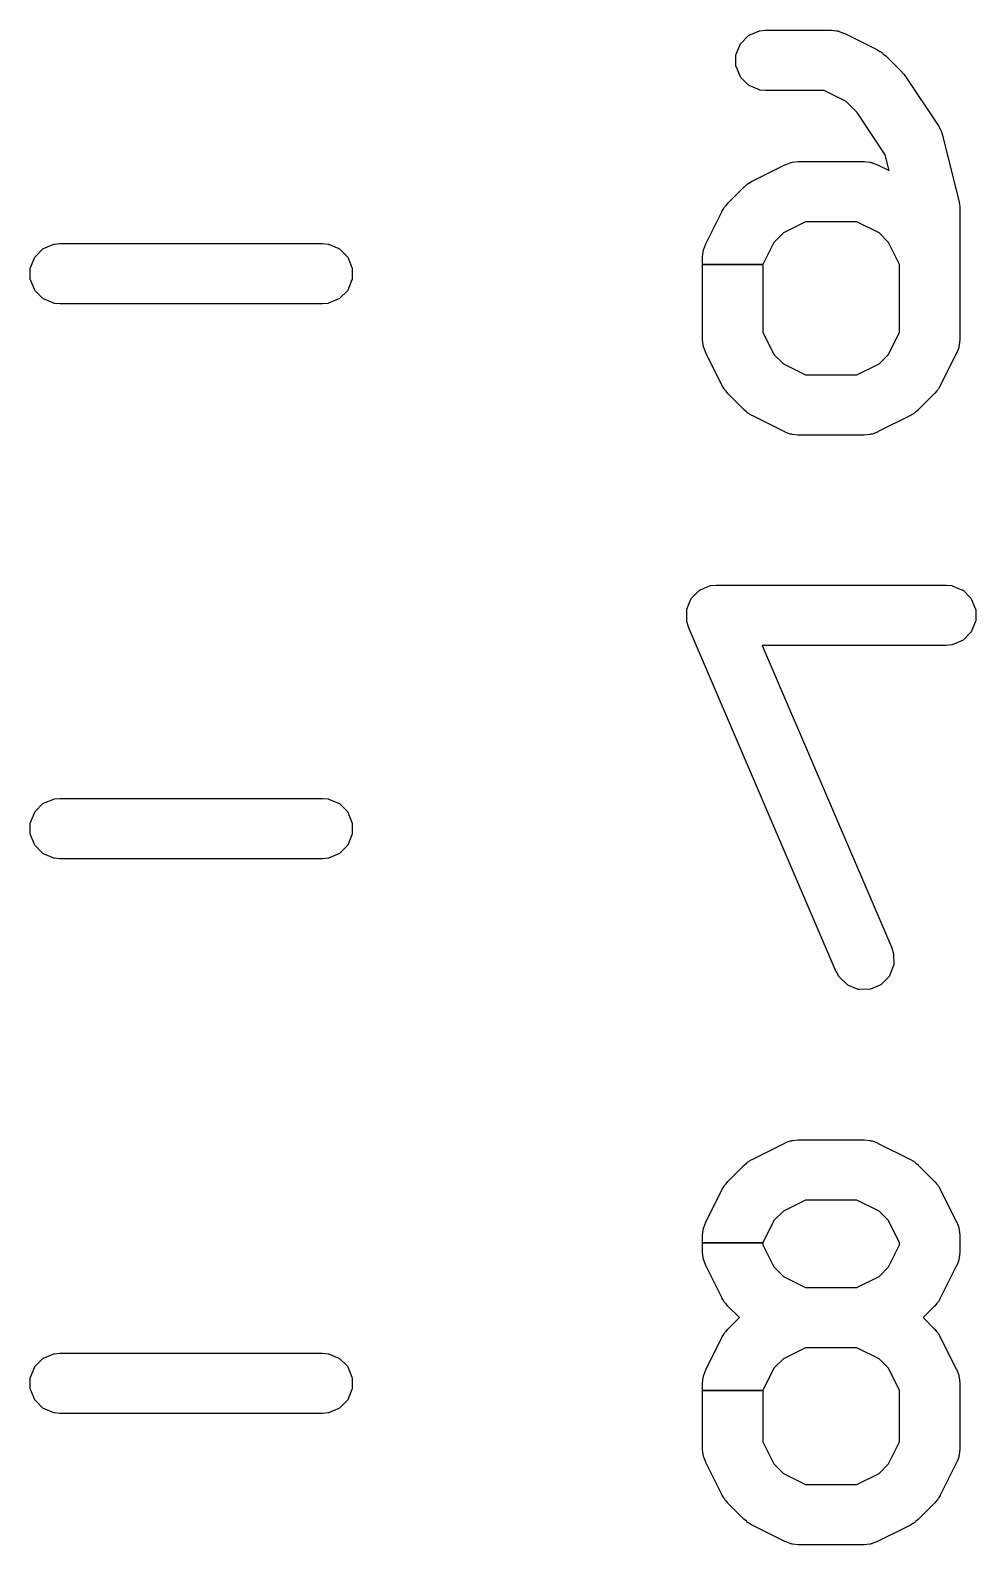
# Model space of a CAD drawing. Header units: millimetres. Extents: x 73.1 to 170.6, y -160.7 to -95.4.
# Drawn here: x 163.84 to 167.13, y -110.44 to -105.17 of the extents above; entities that cross this region are included whole.
import ezdxf

# ---------------------------------------------------------------- set-up
doc = ezdxf.new("R2010")
doc.units = ezdxf.units.MM
doc.layers.add('B.Silkscreen', color=31, linetype='CONTINUOUS', true_color=0xe8b2a7)

msp = doc.modelspace()

# ---------------------------------------------------------------- linework, layer by layer
at = {"layer": 'B.Silkscreen', "linetype": 'CONTINUOUS'}
for p, q in [((166.312482, -105.215385), (166.340072, -105.187795)), ((166.340072, -105.187795), (166.341695, -105.186712)), ((166.341695, -105.186712), (166.377743, -105.17178)), ((166.377743, -105.17178), (166.379166, -105.171423)), ((166.379166, -105.171423), (166.398675, -105.169502)), ((166.398675, -105.169502), (166.399165, -105.169478)), ((166.399165, -105.169478), (166.627736, -105.169478)), ((166.627736, -105.169478), (166.628226, -105.169502)), ((166.628226, -105.169502), (166.647735, -105.171423)), ((166.647735, -105.171423), (166.649158, -105.17178)), ((166.649158, -105.17178), (166.651728, -105.172844)), ((166.651728, -105.172844), (166.654504, -105.173042)), ((166.654504, -105.173042), (166.655936, -105.173359)), ((166.655936, -105.173359), (166.674244, -105.180365)), ((166.674244, -105.180365), (166.674693, -105.180563)), ((166.674693, -105.180563), (166.78898, -105.237706)), ((166.296086, -105.254969), (166.296467, -105.253056)), ((166.296086, -105.293987), (166.296086, -105.254969)), ((166.296467, -105.253056), (166.311399, -105.217008)), ((166.311399, -105.217008), (166.312482, -105.215385)), ((166.78898, -105.237706), (166.789407, -105.237946)), ((166.789407, -105.237946), (166.797448, -105.243007)), ((166.797448, -105.243007), (166.799493, -105.243855)), ((166.799493, -105.243855), (166.800751, -105.244609)), ((166.800751, -105.244609), (166.803252, -105.246661)), ((166.803252, -105.246661), (166.805998, -105.24839)), ((166.805998, -105.24839), (166.807111, -105.249345)), ((166.807111, -105.249345), (166.808564, -105.251021)), ((166.808564, -105.251021), (166.815905, -105.257045)), ((166.815905, -105.257045), (166.816269, -105.257374)), ((166.816269, -105.257374), (166.873411, -105.314517)), ((166.296467, -105.2959), (166.296086, -105.293987)), ((166.311399, -105.331948), (166.296467, -105.2959)), ((166.873411, -105.314517), (166.873728, -105.314867)), ((166.873728, -105.314867), (166.873756, -105.314901)), ((166.873756, -105.314901), (166.873819, -105.314959)), ((166.873819, -105.314959), (166.880036, -105.322552)), ((166.312482, -105.333571), (166.311399, -105.331948)), ((166.340072, -105.361161), (166.312482, -105.333571)), ((166.341695, -105.362244), (166.340072, -105.361161)), ((166.377743, -105.377176), (166.341695, -105.362244)), ((166.880036, -105.322552), (166.880035, -105.322552)), ((166.880035, -105.322552), (166.886177, -105.330034)), ((166.886177, -105.330034), (166.886215, -105.330099)), ((166.886215, -105.330099), (166.886246, -105.330136)), ((166.886246, -105.330136), (166.88653, -105.330521)), ((166.88653, -105.330521), (167.000815, -105.50195)), ((166.379166, -105.377533), (166.377743, -105.377176)), ((166.398675, -105.379454), (166.379166, -105.377533)), ((166.399165, -105.379478), (166.398675, -105.379454)), ((166.602949, -105.379478), (166.399165, -105.379478)), ((166.679823, -105.417915), (166.602949, -105.379478)), ((166.717568, -105.455659), (166.679823, -105.417915)), ((166.815995, -105.603301), (166.717568, -105.455659)), ((167.000815, -105.50195), (167.001067, -105.502371)), ((167.001067, -105.502371), (167.006633, -105.512811)), ((167.006633, -105.512811), (167.007887, -105.514503)), ((167.007887, -105.514503), (167.008577, -105.515796)), ((167.008577, -105.515796), (167.009291, -105.517796)), ((167.009291, -105.517796), (167.01029, -105.519669)), ((167.01029, -105.519669), (167.010783, -105.521051)), ((167.010783, -105.521051), (167.01119, -105.523114)), ((167.01119, -105.523114), (167.015172, -105.534257)), ((167.015172, -105.534257), (167.015315, -105.534726)), ((167.015315, -105.534726), (167.072458, -105.763298)), ((166.466942, -105.637508), (166.48525, -105.630502)), ((166.48525, -105.630502), (166.486682, -105.630185)), ((166.486682, -105.630185), (166.489453, -105.629987)), ((166.489453, -105.629987), (166.492028, -105.628922)), ((166.492028, -105.628922), (166.493451, -105.628566)), ((166.493451, -105.628566), (166.51296, -105.626645)), ((166.51296, -105.626645), (166.51345, -105.626621)), ((166.51345, -105.626621), (166.742022, -105.626621)), ((166.742022, -105.626621), (166.742512, -105.626645)), ((166.742512, -105.626645), (166.762021, -105.628566)), ((166.762021, -105.628566), (166.763444, -105.628923)), ((166.763444, -105.628923), (166.766014, -105.629987)), ((166.766014, -105.629987), (166.76879, -105.630185)), ((166.76879, -105.630185), (166.770222, -105.630502)), ((166.770222, -105.630502), (166.788531, -105.637508)), ((166.829684, -105.658058), (166.815995, -105.603301)), ((166.352207, -105.694849), (166.466493, -105.637706)), ((166.466493, -105.637706), (166.466942, -105.637508)), ((166.788531, -105.637508), (166.78898, -105.637706)), ((166.78898, -105.637706), (166.829684, -105.658058)), ((166.267775, -105.77166), (166.324918, -105.714518)), ((166.324918, -105.714518), (166.325282, -105.714189)), ((166.325282, -105.714189), (166.332622, -105.708163)), ((166.332622, -105.708163), (166.334077, -105.706487)), ((166.334077, -105.706487), (166.335188, -105.705533)), ((166.335188, -105.705533), (166.337934, -105.703803)), ((166.337934, -105.703803), (166.340436, -105.701751)), ((166.340436, -105.701751), (166.341692, -105.700998)), ((166.341692, -105.700998), (166.343739, -105.700148)), ((166.343739, -105.700148), (166.35178, -105.695089)), ((166.35178, -105.695089), (166.352207, -105.694849)), ((166.248347, -105.798522), (166.253407, -105.79048)), ((166.253407, -105.79048), (166.254256, -105.788435)), ((166.254256, -105.788435), (166.255009, -105.787179)), ((166.255009, -105.787179), (166.257063, -105.784674)), ((166.257063, -105.784674), (166.258791, -105.781931)), ((166.258791, -105.781931), (166.259745, -105.780819)), ((166.259745, -105.780819), (166.261421, -105.779364)), ((166.261421, -105.779364), (166.267446, -105.772024)), ((166.267446, -105.772024), (166.267775, -105.77166)), ((167.072458, -105.763298), (167.072553, -105.763781)), ((167.072553, -105.763781), (167.072961, -105.766544)), ((167.072961, -105.766544), (167.073291, -105.76734)), ((167.073291, -105.76734), (167.073648, -105.768766)), ((167.073648, -105.768766), (167.074359, -105.775996)), ((167.074359, -105.775996), (167.075421, -105.783171)), ((167.07542, -105.784642), (167.075293, -105.785485)), ((167.075293, -105.785485), (167.075569, -105.788273)), ((167.075421, -105.783171), (167.07542, -105.784642)), ((167.075569, -105.788273), (167.075593, -105.788764)), ((167.075593, -105.788764), (167.075593, -106.245907)), ((166.190964, -105.913236), (166.248107, -105.798949)), ((166.248107, -105.798949), (166.248347, -105.798522)), ((166.538237, -105.836621), (166.461361, -105.875058)), ((166.717234, -105.836621), (166.538237, -105.836621)), ((166.794108, -105.875058), (166.717234, -105.836621)), ((166.461361, -105.875058), (166.428316, -105.908104)), ((166.827155, -105.908104), (166.794108, -105.875058)), ((163.855339, -105.958243), (163.882929, -105.930653)), ((163.882929, -105.930653), (163.884552, -105.92957)), ((163.884552, -105.92957), (163.9206, -105.914638)), ((163.9206, -105.914638), (163.922023, -105.914281)), ((163.922023, -105.914281), (163.941532, -105.91236)), ((163.941532, -105.91236), (163.942022, -105.912336)), ((163.942022, -105.912336), (164.856307, -105.912336)), ((164.856307, -105.912336), (164.856797, -105.91236)), ((164.856797, -105.91236), (164.876306, -105.914281)), ((164.876306, -105.914281), (164.877729, -105.914638)), ((164.877729, -105.914638), (164.913777, -105.92957)), ((164.913777, -105.92957), (164.9154, -105.930653)), ((164.9154, -105.930653), (164.94299, -105.958243)), ((166.179903, -105.959703), (166.181824, -105.940194)), ((166.181824, -105.940194), (166.18218, -105.938771)), ((166.18218, -105.938771), (166.183245, -105.936196)), ((166.183245, -105.936196), (166.183443, -105.933425)), ((166.183443, -105.933425), (166.18376, -105.931993)), ((166.18376, -105.931993), (166.190766, -105.913685)), ((166.190766, -105.913685), (166.190964, -105.913236)), ((166.428316, -105.908104), (166.389879, -105.984979)), ((166.865593, -105.98498), (166.827155, -105.908104)), ((163.838943, -105.997827), (163.839324, -105.995914)), ((163.838943, -106.036845), (163.838943, -105.997827)), ((163.839324, -105.995914), (163.854256, -105.959866)), ((163.854256, -105.959866), (163.855339, -105.958243)), ((164.94299, -105.958243), (164.944073, -105.959866)), ((164.944073, -105.959866), (164.959005, -105.995914)), ((164.959005, -105.995914), (164.959386, -105.997827)), ((164.959386, -105.997827), (164.959386, -106.036845)), ((166.179879, -105.960193), (166.179903, -105.959703)), ((166.179879, -105.984979), (166.179879, -105.960193)), ((166.179879, -106.245907), (166.179879, -105.984979)), ((166.179879, -105.984979), (166.389879, -105.984979)), ((166.389879, -105.984979), (166.179879, -105.984979)), ((166.389879, -105.984979), (166.389879, -106.22112)), ((166.865593, -106.221119), (166.865593, -105.98498)), ((163.839324, -106.038758), (163.838943, -106.036845)), ((163.854256, -106.074806), (163.839324, -106.038758)), ((164.959005, -106.038758), (164.944073, -106.074806)), ((164.959386, -106.036845), (164.959005, -106.038758)), ((163.855339, -106.076429), (163.854256, -106.074806)), ((163.882929, -106.104019), (163.855339, -106.076429)), ((163.884552, -106.105102), (163.882929, -106.104019)), ((163.9206, -106.120034), (163.884552, -106.105102)), ((164.913777, -106.105102), (164.877729, -106.120034)), ((164.9154, -106.104019), (164.913777, -106.105102)), ((164.94299, -106.076429), (164.9154, -106.104019)), ((164.944073, -106.074806), (164.94299, -106.076429)), ((163.922023, -106.120391), (163.9206, -106.120034)), ((163.941532, -106.122312), (163.922023, -106.120391)), ((163.942022, -106.122336), (163.941532, -106.122312)), ((164.856307, -106.122336), (163.942022, -106.122336)), ((164.856797, -106.122312), (164.856307, -106.122336)), ((164.876306, -106.120391), (164.856797, -106.122312)), ((164.877729, -106.120034), (164.876306, -106.120391)), ((166.179903, -106.246397), (166.179879, -106.245907)), ((166.181824, -106.265906), (166.179903, -106.246397)), ((166.182181, -106.267329), (166.181824, -106.265906)), ((166.183245, -106.269899), (166.182181, -106.267329)), ((166.389879, -106.22112), (166.428316, -106.297994)), ((166.827155, -106.297994), (166.865593, -106.221119)), ((167.073291, -106.26733), (167.072225, -106.2699)), ((167.073648, -106.265906), (167.073291, -106.26733)), ((167.075569, -106.246397), (167.073648, -106.265906)), ((167.075593, -106.245907), (167.075569, -106.246397)), ((166.183443, -106.272675), (166.183245, -106.269899)), ((166.18376, -106.274107), (166.183443, -106.272675)), ((166.190766, -106.292415), (166.18376, -106.274107)), ((166.190964, -106.292864), (166.190766, -106.292415)), ((166.248107, -106.407151), (166.190964, -106.292864)), ((166.428316, -106.297994), (166.461362, -106.331041)), ((166.794108, -106.33104), (166.827155, -106.297994)), ((167.064508, -106.292864), (167.007365, -106.40715)), ((167.064706, -106.292415), (167.064508, -106.292864)), ((167.071712, -106.274107), (167.064706, -106.292415)), ((167.072029, -106.272673), (167.071712, -106.274107)), ((167.072225, -106.2699), (167.072029, -106.272673)), ((166.461362, -106.331041), (166.538237, -106.369478)), ((166.538237, -106.369478), (166.717235, -106.369478)), ((166.717235, -106.369478), (166.794108, -106.33104)), ((166.248347, -106.407578), (166.248107, -106.407151)), ((166.253408, -106.415619), (166.248347, -106.407578)), ((166.254256, -106.417664), (166.253408, -106.415619)), ((166.25501, -106.418922), (166.254256, -106.417664)), ((166.257062, -106.421423), (166.25501, -106.418922)), ((166.258791, -106.424169), (166.257062, -106.421423)), ((166.259746, -106.425282), (166.258791, -106.424169)), ((166.261422, -106.426735), (166.259746, -106.425282)), ((166.995725, -106.425283), (166.994048, -106.426736)), ((166.996682, -106.424167), (166.995725, -106.425283)), ((166.998405, -106.421426), (166.996682, -106.424167)), ((167.000461, -106.418924), (166.998405, -106.421426)), ((167.001217, -106.417663), (167.000461, -106.418924)), ((167.002065, -106.415613), (167.001217, -106.417663)), ((167.007124, -106.407578), (167.002065, -106.415613)), ((167.007365, -106.40715), (167.007124, -106.407578)), ((166.267446, -106.434076), (166.261422, -106.426735)), ((166.267775, -106.43444), (166.267446, -106.434076)), ((166.324918, -106.491582), (166.267775, -106.43444)), ((166.987696, -106.43444), (166.930554, -106.491583)), ((166.988025, -106.434076), (166.987696, -106.43444)), ((166.994048, -106.426736), (166.988025, -106.434076)), ((166.325282, -106.491911), (166.324918, -106.491582)), ((166.332621, -106.497935), (166.325282, -106.491911)), ((166.334077, -106.499613), (166.332621, -106.497935)), ((166.335191, -106.500568), (166.334077, -106.499613)), ((166.337926, -106.502289), (166.335191, -106.500568)), ((166.340434, -106.504348), (166.337926, -106.502289)), ((166.341694, -106.505102), (166.340434, -106.504348)), ((166.343741, -106.505949), (166.341694, -106.505102)), ((166.35178, -106.51101), (166.343741, -106.505949)), ((166.352208, -106.511251), (166.35178, -106.51101)), ((166.466493, -106.568393), (166.352208, -106.511251)), ((166.903264, -106.511251), (166.788979, -106.568393)), ((166.903692, -106.51101), (166.903264, -106.511251)), ((166.911727, -106.50595), (166.903692, -106.51101)), ((166.913776, -106.505103), (166.911727, -106.50595)), ((166.915036, -106.504348), (166.913776, -106.505103)), ((166.917538, -106.502294), (166.915036, -106.504348)), ((166.920281, -106.500568), (166.917538, -106.502294)), ((166.921396, -106.499612), (166.920281, -106.500568)), ((166.92285, -106.497935), (166.921396, -106.499612)), ((166.93019, -106.491912), (166.92285, -106.497935)), ((166.930554, -106.491583), (166.93019, -106.491912)), ((166.466942, -106.568591), (166.466493, -106.568393)), ((166.48525, -106.575597), (166.466942, -106.568591)), ((166.486683, -106.575914), (166.48525, -106.575597)), ((166.489455, -106.57611), (166.486683, -106.575914)), ((166.492027, -106.577176), (166.489455, -106.57611)), ((166.493451, -106.577533), (166.492027, -106.577176)), ((166.51296, -106.579454), (166.493451, -106.577533)), ((166.51345, -106.579478), (166.51296, -106.579454)), ((166.742022, -106.579478), (166.51345, -106.579478)), ((166.742512, -106.579454), (166.742022, -106.579478)), ((166.762021, -106.577533), (166.742512, -106.579454)), ((166.763445, -106.577176), (166.762021, -106.577533)), ((166.766015, -106.57611), (166.763445, -106.577176)), ((166.768788, -106.575914), (166.766015, -106.57611)), ((166.770222, -106.575597), (166.768788, -106.575914)), ((166.78853, -106.568591), (166.770222, -106.575597)), ((166.788979, -106.568393), (166.78853, -106.568591)), ((166.170265, -107.118644), (166.187656, -107.111439)), ((166.187656, -107.111439), (166.205063, -107.10398)), ((166.205063, -107.10398), (166.206295, -107.103718)), ((166.206295, -107.103718), (166.206319, -107.103709)), ((166.206319, -107.103709), (166.207737, -107.103355)), ((166.207737, -107.103355), (166.227246, -107.101434)), ((166.227246, -107.101434), (166.227736, -107.10141)), ((166.227736, -107.10141), (167.027736, -107.10141)), ((167.027736, -107.10141), (167.028226, -107.101434)), ((167.028226, -107.101434), (167.047735, -107.103355)), ((167.047735, -107.103355), (167.049158, -107.103712)), ((167.049158, -107.103712), (167.085206, -107.118644)), ((166.132267, -107.167532), (166.139276, -107.150014)), ((166.139276, -107.150014), (166.13996, -107.14896)), ((166.13996, -107.14896), (166.13997, -107.148938)), ((166.13997, -107.148938), (166.140161, -107.14865)), ((166.140161, -107.14865), (166.140338, -107.14838)), ((166.140338, -107.14838), (166.140354, -107.148363)), ((166.140354, -107.148363), (166.141053, -107.147318)), ((166.141053, -107.147318), (166.154411, -107.133959)), ((166.154411, -107.133959), (166.167591, -107.120454)), ((166.167591, -107.120454), (166.168631, -107.119739)), ((166.168631, -107.119739), (166.168648, -107.119723)), ((166.168648, -107.119723), (166.168904, -107.119551)), ((166.168904, -107.119551), (166.169194, -107.119353)), ((166.169194, -107.119353), (166.169217, -107.119342)), ((166.169217, -107.119342), (166.170265, -107.118644)), ((167.085206, -107.118644), (167.086829, -107.119727)), ((167.086829, -107.119727), (167.114419, -107.147317)), ((167.114419, -107.147317), (167.115502, -107.14894)), ((167.115502, -107.14894), (167.130434, -107.184988)), ((166.124427, -107.188159), (166.124657, -107.186926)), ((166.124657, -107.20705), (166.124427, -107.188159)), ((166.124657, -107.186901), (166.124733, -107.186516)), ((166.124657, -107.186926), (166.124657, -107.186901)), ((166.124657, -107.225919), (166.124657, -107.20705)), ((166.124733, -107.186516), (166.124785, -107.186241)), ((166.124785, -107.186241), (166.124791, -107.186223)), ((166.124791, -107.186223), (166.125038, -107.184988)), ((166.125038, -107.184988), (166.132267, -107.167532)), ((167.130434, -107.184988), (167.130815, -107.186901)), ((167.130815, -107.186901), (167.130815, -107.225919)), ((166.124901, -107.227149), (166.124657, -107.225919)), ((166.124902, -107.227178), (166.124901, -107.227149)), ((166.125135, -107.228624), (166.124902, -107.227178)), ((166.131055, -107.247312), (166.125135, -107.228624)), ((166.131226, -107.247772), (166.131055, -107.247312)), ((166.645511, -108.447772), (166.131226, -107.247772)), ((167.114419, -107.265503), (167.086829, -107.293093)), ((167.115502, -107.26388), (167.114419, -107.265503)), ((167.130434, -107.227832), (167.115502, -107.26388)), ((167.130815, -107.225919), (167.130434, -107.227832)), ((167.027736, -107.31141), (166.386972, -107.31141)), ((166.386972, -107.31141), (166.838532, -108.365048)), ((167.028226, -107.311386), (167.027736, -107.31141)), ((167.047735, -107.309465), (167.028226, -107.311386)), ((167.049158, -107.309108), (167.047735, -107.309465)), ((167.085206, -107.294176), (167.049158, -107.309108)), ((167.086829, -107.293093), (167.085206, -107.294176)), ((163.884552, -107.861502), (163.9206, -107.84657)), ((163.9206, -107.84657), (163.922023, -107.846213)), ((163.922023, -107.846213), (163.941532, -107.844292)), ((163.941532, -107.844292), (163.942022, -107.844268)), ((163.942022, -107.844268), (164.856307, -107.844268)), ((164.856307, -107.844268), (164.856797, -107.844292)), ((164.856797, -107.844292), (164.876306, -107.846213)), ((164.876306, -107.846213), (164.877729, -107.84657)), ((164.877729, -107.84657), (164.913777, -107.861502)), ((163.839324, -107.927846), (163.854256, -107.891798)), ((163.854256, -107.891798), (163.855339, -107.890175)), ((163.855339, -107.890175), (163.882929, -107.862585)), ((163.882929, -107.862585), (163.884552, -107.861502)), ((164.913777, -107.861502), (164.9154, -107.862585)), ((164.9154, -107.862585), (164.94299, -107.890175)), ((164.94299, -107.890175), (164.944073, -107.891798)), ((164.944073, -107.891798), (164.959005, -107.927846)), ((163.838943, -107.929759), (163.839324, -107.927846)), ((163.838943, -107.968777), (163.838943, -107.929759)), ((164.959005, -107.927846), (164.959386, -107.929759)), ((164.959386, -107.929759), (164.959386, -107.968777)), ((163.839324, -107.97069), (163.838943, -107.968777)), ((163.854256, -108.006738), (163.839324, -107.97069)), ((163.855339, -108.008361), (163.854256, -108.006738)), ((163.882929, -108.035951), (163.855339, -108.008361)), ((164.94299, -108.008361), (164.9154, -108.035951)), ((164.944073, -108.006738), (164.94299, -108.008361)), ((164.959005, -107.97069), (164.944073, -108.006738)), ((164.959386, -107.968777), (164.959005, -107.97069)), ((163.884552, -108.037034), (163.882929, -108.035951)), ((163.9206, -108.051966), (163.884552, -108.037034)), ((163.922023, -108.052323), (163.9206, -108.051966)), ((163.941532, -108.054244), (163.922023, -108.052323)), ((163.942022, -108.054268), (163.941532, -108.054244)), ((164.856307, -108.054268), (163.942022, -108.054268)), ((164.856797, -108.054244), (164.856307, -108.054268)), ((164.876306, -108.052323), (164.856797, -108.054244)), ((164.877729, -108.051966), (164.876306, -108.052323)), ((164.913777, -108.037034), (164.877729, -108.051966)), ((164.9154, -108.035951), (164.913777, -108.037034)), ((166.838532, -108.365048), (166.838703, -108.365508)), ((166.838703, -108.365508), (166.844623, -108.384196)), ((166.844973, -108.426579), (166.830482, -108.462806)), ((166.844623, -108.384196), (166.844856, -108.385645)), ((166.844856, -108.385645), (166.845331, -108.424661)), ((166.845331, -108.424661), (166.844973, -108.426579)), ((166.645726, -108.448213), (166.645511, -108.447772)), ((166.655177, -108.465388), (166.645726, -108.448213)), ((166.656066, -108.466555), (166.655177, -108.465388)), ((166.683991, -108.493806), (166.656066, -108.466555)), ((166.829418, -108.464441), (166.802167, -108.492366)), ((166.830482, -108.462806), (166.829418, -108.464441)), ((166.685626, -108.49487), (166.683991, -108.493806)), ((166.721853, -108.509361), (166.685626, -108.49487)), ((166.723771, -108.509719), (166.721853, -108.509361)), ((166.762787, -108.509244), (166.723771, -108.509719)), ((166.764696, -108.50884), (166.762787, -108.509244)), ((166.800559, -108.49347), (166.764696, -108.50884)), ((166.802167, -108.492366), (166.800559, -108.49347)), ((166.352207, -109.10157), (166.466493, -109.044427)), ((166.466493, -109.044427), (166.466942, -109.044229)), ((166.466942, -109.044229), (166.48525, -109.037223)), ((166.48525, -109.037223), (166.486682, -109.036906)), ((166.486682, -109.036906), (166.489453, -109.036708)), ((166.489453, -109.036708), (166.492028, -109.035643)), ((166.492028, -109.035643), (166.493451, -109.035287)), ((166.493451, -109.035287), (166.51296, -109.033366)), ((166.51296, -109.033366), (166.51345, -109.033342)), ((166.51345, -109.033342), (166.742022, -109.033342)), ((166.742022, -109.033342), (166.742512, -109.033366)), ((166.742512, -109.033366), (166.762021, -109.035287)), ((166.762021, -109.035287), (166.763444, -109.035644)), ((166.763444, -109.035644), (166.766014, -109.036708)), ((166.766014, -109.036708), (166.76879, -109.036906)), ((166.76879, -109.036906), (166.770222, -109.037223)), ((166.770222, -109.037223), (166.788531, -109.044229)), ((166.788531, -109.044229), (166.78898, -109.044427)), ((166.78898, -109.044427), (166.903265, -109.101571)), ((166.325282, -109.12091), (166.332622, -109.114884)), ((166.332622, -109.114884), (166.334077, -109.113208)), ((166.334077, -109.113208), (166.335188, -109.112254)), ((166.335188, -109.112254), (166.337934, -109.110524)), ((166.337934, -109.110524), (166.340436, -109.108472)), ((166.340436, -109.108472), (166.341692, -109.107719)), ((166.341692, -109.107719), (166.343739, -109.106869)), ((166.343739, -109.106869), (166.35178, -109.10181)), ((166.35178, -109.10181), (166.352207, -109.10157)), ((166.903265, -109.101571), (166.903692, -109.101811)), ((166.903692, -109.101811), (166.911729, -109.106869)), ((166.911729, -109.106869), (166.913779, -109.107719)), ((166.913779, -109.107719), (166.915036, -109.108473)), ((166.915036, -109.108473), (166.917537, -109.110525)), ((166.917537, -109.110525), (166.920283, -109.112254)), ((166.920283, -109.112254), (166.921396, -109.113209)), ((166.921396, -109.113209), (166.922849, -109.114885)), ((166.922849, -109.114885), (166.93019, -109.120909)), ((166.267775, -109.178381), (166.324918, -109.121239)), ((166.324918, -109.121239), (166.325282, -109.12091)), ((166.93019, -109.120909), (166.930554, -109.121238)), ((166.930554, -109.121238), (166.987696, -109.178381)), ((166.190964, -109.319957), (166.248107, -109.20567)), ((166.248107, -109.20567), (166.248347, -109.205243)), ((166.248347, -109.205243), (166.253407, -109.197201)), ((166.253407, -109.197201), (166.254256, -109.195156)), ((166.254256, -109.195156), (166.255009, -109.1939)), ((166.255009, -109.1939), (166.257063, -109.191395)), ((166.257063, -109.191395), (166.258791, -109.188652)), ((166.258791, -109.188652), (166.259745, -109.18754)), ((166.259745, -109.18754), (166.261421, -109.186085)), ((166.261421, -109.186085), (166.267446, -109.178745)), ((166.267446, -109.178745), (166.267775, -109.178381)), ((166.987696, -109.178381), (166.988025, -109.178745)), ((166.988025, -109.178745), (166.994048, -109.186084)), ((166.994048, -109.186084), (166.995726, -109.187539)), ((166.995726, -109.187539), (166.996682, -109.188653)), ((166.996682, -109.188653), (166.998408, -109.191395)), ((166.998408, -109.191395), (167.000462, -109.193898)), ((167.000462, -109.193898), (167.001217, -109.195158)), ((167.001217, -109.195158), (167.002064, -109.197206)), ((167.002064, -109.197206), (167.007124, -109.205243)), ((167.007124, -109.205243), (167.007365, -109.205671)), ((167.007365, -109.205671), (167.064508, -109.319957)), ((166.538237, -109.243342), (166.461361, -109.281779)), ((166.717234, -109.243342), (166.538237, -109.243342)), ((166.794108, -109.281779), (166.717234, -109.243342)), ((166.18376, -109.338714), (166.190766, -109.320406)), ((166.190766, -109.320406), (166.190964, -109.319957)), ((166.428316, -109.314825), (166.389879, -109.3917)), ((166.461361, -109.281779), (166.428316, -109.314825)), ((166.827155, -109.314825), (166.794108, -109.281779)), ((166.865593, -109.391701), (166.827155, -109.314825)), ((167.064508, -109.319957), (167.064706, -109.320406)), ((167.064706, -109.320406), (167.071712, -109.338714)), ((166.179879, -109.366914), (166.179903, -109.366424)), ((166.179879, -109.3917), (166.179879, -109.366914)), ((166.179903, -109.366424), (166.181824, -109.346915)), ((166.181824, -109.346915), (166.18218, -109.345492)), ((166.18218, -109.345492), (166.183245, -109.342917)), ((166.183245, -109.342917), (166.183443, -109.340146)), ((166.183443, -109.340146), (166.18376, -109.338714)), ((167.071712, -109.338714), (167.072029, -109.340147)), ((167.072029, -109.340147), (167.072225, -109.342919)), ((167.072225, -109.342919), (167.073291, -109.345491)), ((167.073291, -109.345491), (167.073648, -109.346915)), ((167.073648, -109.346915), (167.075569, -109.366424)), ((167.075569, -109.366424), (167.075593, -109.366914)), ((167.075593, -109.366914), (167.075593, -109.424057)), ((166.179879, -109.424057), (166.179879, -109.3917)), ((166.179879, -109.3917), (166.389879, -109.3917)), ((166.389879, -109.3917), (166.179879, -109.3917)), ((166.179903, -109.424547), (166.179879, -109.424057)), ((166.181824, -109.444056), (166.179903, -109.424547)), ((166.389879, -109.3917), (166.389879, -109.399269)), ((166.389879, -109.399269), (166.428316, -109.476143)), ((166.827154, -109.476144), (166.865593, -109.399269)), ((166.865593, -109.399269), (166.865593, -109.391701)), ((167.075569, -109.424547), (167.073648, -109.444056)), ((167.075593, -109.424057), (167.075569, -109.424547)), ((166.182181, -109.445479), (166.181824, -109.444056)), ((166.183245, -109.448049), (166.182181, -109.445479)), ((166.183443, -109.450825), (166.183245, -109.448049)), ((166.18376, -109.452257), (166.183443, -109.450825)), ((166.190766, -109.470566), (166.18376, -109.452257)), ((166.190964, -109.471015), (166.190766, -109.470566)), ((166.248108, -109.5853), (166.190964, -109.471015)), ((166.428316, -109.476143), (166.461361, -109.509189)), ((166.794108, -109.50919), (166.827154, -109.476144)), ((167.064508, -109.471014), (167.007365, -109.5853)), ((167.064706, -109.470565), (167.064508, -109.471014)), ((167.071712, -109.452257), (167.064706, -109.470565)), ((167.072029, -109.450823), (167.071712, -109.452257)), ((167.072225, -109.44805), (167.072029, -109.450823)), ((167.073291, -109.44548), (167.072225, -109.44805)), ((167.073648, -109.444056), (167.073291, -109.44548)), ((166.461361, -109.509189), (166.538237, -109.547628)), ((166.717234, -109.547628), (166.794108, -109.50919)), ((166.248348, -109.585727), (166.248108, -109.5853)), ((166.253406, -109.593764), (166.248348, -109.585727)), ((166.538237, -109.547628), (166.717234, -109.547628)), ((167.007124, -109.585728), (167.002065, -109.593762)), ((167.007365, -109.5853), (167.007124, -109.585728)), ((166.254256, -109.595814), (166.253406, -109.593764)), ((166.25501, -109.597071), (166.254256, -109.595814)), ((166.257062, -109.599572), (166.25501, -109.597071)), ((166.258791, -109.602318), (166.257062, -109.599572)), ((166.259746, -109.603431), (166.258791, -109.602318)), ((166.261422, -109.604884), (166.259746, -109.603431)), ((166.267446, -109.612225), (166.261422, -109.604884)), ((166.267775, -109.612589), (166.267446, -109.612225)), ((166.307814, -109.652628), (166.267775, -109.612589)), ((166.987696, -109.612589), (166.947657, -109.652628)), ((166.988025, -109.612225), (166.987696, -109.612589)), ((166.994048, -109.604885), (166.988025, -109.612225)), ((166.995725, -109.603432), (166.994048, -109.604885)), ((166.996682, -109.602317), (166.995725, -109.603432)), ((166.998409, -109.599571), (166.996682, -109.602317)), ((167.000461, -109.597073), (166.998409, -109.599571)), ((167.001217, -109.595813), (167.000461, -109.597073)), ((167.002065, -109.593762), (167.001217, -109.595813)), ((166.261421, -109.700371), (166.267446, -109.693031)), ((166.267446, -109.693031), (166.267775, -109.692667)), ((166.267775, -109.692667), (166.307814, -109.652628)), ((166.947657, -109.652628), (166.987696, -109.692667)), ((166.987696, -109.692667), (166.988025, -109.693031)), ((166.988025, -109.693031), (166.994048, -109.70037)), ((166.190964, -109.834243), (166.248107, -109.719956)), ((166.248107, -109.719956), (166.248347, -109.719529)), ((166.248347, -109.719529), (166.253407, -109.711487)), ((166.253407, -109.711487), (166.254256, -109.709442)), ((166.254256, -109.709442), (166.255009, -109.708186)), ((166.255009, -109.708186), (166.257063, -109.705681)), ((166.257063, -109.705681), (166.258791, -109.702938)), ((166.258791, -109.702938), (166.259745, -109.701826)), ((166.259745, -109.701826), (166.261421, -109.700371)), ((166.994048, -109.70037), (166.995726, -109.701825)), ((166.995726, -109.701825), (166.996682, -109.702939)), ((166.996682, -109.702939), (166.998408, -109.705681)), ((166.998408, -109.705681), (167.000462, -109.708184)), ((167.000462, -109.708184), (167.001217, -109.709444)), ((167.001217, -109.709444), (167.002064, -109.711492)), ((167.002064, -109.711492), (167.007124, -109.719529)), ((167.007124, -109.719529), (167.007365, -109.719957)), ((167.007365, -109.719957), (167.064508, -109.834243)), ((163.855339, -109.822107), (163.882929, -109.794517)), ((163.882929, -109.794517), (163.884552, -109.793434)), ((163.884552, -109.793434), (163.9206, -109.778502)), ((163.9206, -109.778502), (163.922023, -109.778145)), ((163.922023, -109.778145), (163.941532, -109.776224)), ((163.941532, -109.776224), (163.942022, -109.7762)), ((163.942022, -109.7762), (164.856307, -109.7762)), ((164.856307, -109.7762), (164.856797, -109.776224)), ((164.856797, -109.776224), (164.876306, -109.778145)), ((164.876306, -109.778145), (164.877729, -109.778502)), ((164.877729, -109.778502), (164.913777, -109.793434)), ((164.913777, -109.793434), (164.9154, -109.794517)), ((164.9154, -109.794517), (164.94299, -109.822107)), ((166.461361, -109.796065), (166.428316, -109.829111)), ((166.538237, -109.757628), (166.461361, -109.796065)), ((166.717234, -109.757628), (166.538237, -109.757628)), ((166.794108, -109.796065), (166.717234, -109.757628)), ((166.827155, -109.829111), (166.794108, -109.796065)), ((163.839324, -109.859778), (163.854256, -109.82373)), ((163.854256, -109.82373), (163.855339, -109.822107)), ((164.94299, -109.822107), (164.944073, -109.82373)), ((164.944073, -109.82373), (164.959005, -109.859778)), ((166.183245, -109.857203), (166.183443, -109.854432)), ((166.183443, -109.854432), (166.18376, -109.853)), ((166.18376, -109.853), (166.190766, -109.834692)), ((166.190766, -109.834692), (166.190964, -109.834243)), ((166.428316, -109.829111), (166.389879, -109.905986)), ((166.865593, -109.905987), (166.827155, -109.829111)), ((167.064508, -109.834243), (167.064706, -109.834692)), ((167.064706, -109.834692), (167.071712, -109.853)), ((167.071712, -109.853), (167.072029, -109.854433)), ((167.072029, -109.854433), (167.072225, -109.857205)), ((163.838943, -109.861691), (163.839324, -109.859778)), ((163.838943, -109.900709), (163.838943, -109.861691)), ((163.839324, -109.902622), (163.838943, -109.900709)), ((163.854256, -109.93867), (163.839324, -109.902622)), ((164.959005, -109.902622), (164.944073, -109.93867)), ((164.959005, -109.859778), (164.959386, -109.861691)), ((164.959386, -109.900709), (164.959005, -109.902622)), ((164.959386, -109.861691), (164.959386, -109.900709)), ((166.179879, -109.8812), (166.179903, -109.88071)), ((166.179879, -109.905986), (166.179879, -109.8812)), ((166.179879, -110.109771), (166.179879, -109.905986)), ((166.179879, -109.905986), (166.389879, -109.905986)), ((166.389879, -109.905986), (166.179879, -109.905986)), ((166.179903, -109.88071), (166.181824, -109.861201)), ((166.181824, -109.861201), (166.18218, -109.859778)), ((166.18218, -109.859778), (166.183245, -109.857203)), ((166.389879, -109.905986), (166.389879, -110.084984)), ((166.865593, -110.084983), (166.865593, -109.905987)), ((167.072225, -109.857205), (167.073291, -109.859777)), ((167.073291, -109.859777), (167.073648, -109.861201)), ((167.073648, -109.861201), (167.075569, -109.88071)), ((167.075569, -109.88071), (167.075593, -109.8812)), ((167.075593, -109.8812), (167.075593, -110.109771)), ((163.855339, -109.940293), (163.854256, -109.93867)), ((163.882929, -109.967883), (163.855339, -109.940293)), ((164.94299, -109.940293), (164.9154, -109.967883)), ((164.944073, -109.93867), (164.94299, -109.940293)), ((163.884552, -109.968966), (163.882929, -109.967883)), ((163.9206, -109.983898), (163.884552, -109.968966)), ((163.922023, -109.984255), (163.9206, -109.983898)), ((163.941532, -109.986176), (163.922023, -109.984255)), ((163.942022, -109.9862), (163.941532, -109.986176)), ((164.856307, -109.9862), (163.942022, -109.9862)), ((164.856797, -109.986176), (164.856307, -109.9862)), ((164.876306, -109.984255), (164.856797, -109.986176)), ((164.877729, -109.983898), (164.876306, -109.984255)), ((164.913777, -109.968966), (164.877729, -109.983898)), ((164.9154, -109.967883), (164.913777, -109.968966)), ((166.179903, -110.110261), (166.179879, -110.109771)), ((166.181824, -110.12977), (166.179903, -110.110261)), ((166.389879, -110.084984), (166.428316, -110.161858)), ((166.827155, -110.161858), (166.865593, -110.084983)), ((167.075569, -110.110261), (167.073648, -110.12977)), ((167.075593, -110.109771), (167.075569, -110.110261)), ((166.182181, -110.131193), (166.181824, -110.12977)), ((166.183245, -110.133763), (166.182181, -110.131193)), ((166.183443, -110.136539), (166.183245, -110.133763)), ((166.18376, -110.137971), (166.183443, -110.136539)), ((166.190766, -110.156279), (166.18376, -110.137971)), ((166.190964, -110.156728), (166.190766, -110.156279)), ((166.248107, -110.271015), (166.190964, -110.156728)), ((166.428316, -110.161858), (166.461362, -110.194905)), ((166.794108, -110.194904), (166.827155, -110.161858)), ((167.064508, -110.156728), (167.007365, -110.271014)), ((167.064706, -110.156279), (167.064508, -110.156728)), ((167.071712, -110.137971), (167.064706, -110.156279)), ((167.072029, -110.136537), (167.071712, -110.137971)), ((167.072225, -110.133764), (167.072029, -110.136537)), ((167.073291, -110.131194), (167.072225, -110.133764)), ((167.073648, -110.12977), (167.073291, -110.131194)), ((166.461362, -110.194905), (166.538237, -110.233342)), ((166.717235, -110.233342), (166.794108, -110.194904)), ((166.248347, -110.271442), (166.248107, -110.271015)), ((166.253408, -110.279483), (166.248347, -110.271442)), ((166.538237, -110.233342), (166.717235, -110.233342)), ((167.007124, -110.271442), (167.002065, -110.279477)), ((167.007365, -110.271014), (167.007124, -110.271442)), ((166.254256, -110.281528), (166.253408, -110.279483)), ((166.25501, -110.282786), (166.254256, -110.281528)), ((166.257062, -110.285287), (166.25501, -110.282786)), ((166.258791, -110.288033), (166.257062, -110.285287)), ((166.259746, -110.289146), (166.258791, -110.288033)), ((166.261422, -110.290599), (166.259746, -110.289146)), ((166.267446, -110.29794), (166.261422, -110.290599)), ((166.267775, -110.298304), (166.267446, -110.29794)), ((166.324918, -110.355446), (166.267775, -110.298304)), ((166.987696, -110.298304), (166.930554, -110.355447)), ((166.988025, -110.29794), (166.987696, -110.298304)), ((166.994048, -110.2906), (166.988025, -110.29794)), ((166.995725, -110.289147), (166.994048, -110.2906)), ((166.996682, -110.288031), (166.995725, -110.289147)), ((166.998405, -110.28529), (166.996682, -110.288031)), ((167.000461, -110.282788), (166.998405, -110.28529)), ((167.001217, -110.281527), (167.000461, -110.282788)), ((167.002065, -110.279477), (167.001217, -110.281527)), ((166.325282, -110.355775), (166.324918, -110.355446)), ((166.332621, -110.361799), (166.325282, -110.355775)), ((166.334077, -110.363477), (166.332621, -110.361799)), ((166.335191, -110.364432), (166.334077, -110.363477)), ((166.337926, -110.366153), (166.335191, -110.364432)), ((166.340434, -110.368212), (166.337926, -110.366153)), ((166.341694, -110.368966), (166.340434, -110.368212)), ((166.343741, -110.369813), (166.341694, -110.368966)), ((166.35178, -110.374874), (166.343741, -110.369813)), ((166.352208, -110.375115), (166.35178, -110.374874)), ((166.466493, -110.432257), (166.352208, -110.375115)), ((166.903264, -110.375115), (166.788979, -110.432257)), ((166.903692, -110.374874), (166.903264, -110.375115)), ((166.911727, -110.369814), (166.903692, -110.374874)), ((166.913776, -110.368967), (166.911727, -110.369814)), ((166.915036, -110.368212), (166.913776, -110.368967)), ((166.917538, -110.366158), (166.915036, -110.368212)), ((166.920281, -110.364432), (166.917538, -110.366158)), ((166.921396, -110.363476), (166.920281, -110.364432)), ((166.92285, -110.361799), (166.921396, -110.363476)), ((166.93019, -110.355776), (166.92285, -110.361799)), ((166.930554, -110.355447), (166.93019, -110.355776)), ((166.466942, -110.432455), (166.466493, -110.432257)), ((166.48525, -110.439461), (166.466942, -110.432455)), ((166.78853, -110.432455), (166.770222, -110.439461)), ((166.788979, -110.432257), (166.78853, -110.432455)), ((166.486683, -110.439778), (166.48525, -110.439461)), ((166.489455, -110.439974), (166.486683, -110.439778)), ((166.492027, -110.44104), (166.489455, -110.439974)), ((166.493451, -110.441397), (166.492027, -110.44104)), ((166.51296, -110.443318), (166.493451, -110.441397)), ((166.51345, -110.443342), (166.51296, -110.443318)), ((166.742022, -110.443342), (166.51345, -110.443342)), ((166.742512, -110.443318), (166.742022, -110.443342)), ((166.762021, -110.441397), (166.742512, -110.443318)), ((166.763445, -110.44104), (166.762021, -110.441397)), ((166.766015, -110.439974), (166.763445, -110.44104)), ((166.768788, -110.439778), (166.766015, -110.439974)), ((166.770222, -110.439461), (166.768788, -110.439778))]:
    msp.add_line(p, q, dxfattribs=at)

doc.saveas('drawing.dxf')
